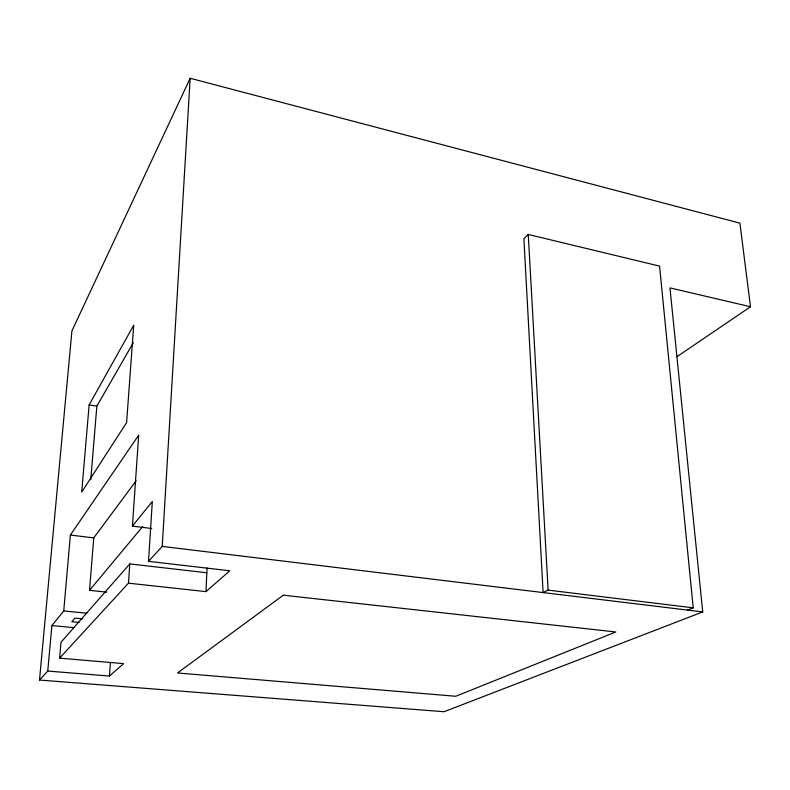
<?xml version="1.0" encoding="UTF-8"?>
<svg xmlns="http://www.w3.org/2000/svg" width="790" height="790" viewBox="0 0 790 790"><rect width="100%" height="100%" fill="white"/><g stroke="black" fill="none" stroke-linecap="round" stroke-linejoin="round"><path stroke-width="1.19" d="M39.5 680.042L71.93 330.882L190.163 78.269L739.914 223.155L750.5 306.757L669.96 287.896L702.725 611.924L444.029 711.731L39.5 680.042L47.756 671.056L109.445 676.052L123.665 663.62L59.596 658.159L128.474 583.168L205.973 591.621L207.059 567.99M205.973 591.621L229.791 570.795L148.52 561.344L162.236 546.413L190.163 78.269M148.52 561.344L152.322 501.492L132.414 526.091L151.749 528.53M128.474 583.168L129.807 563.922L206.842 572.77M132.414 526.091L138.694 435.142L70.379 535.057L63.733 610.937L51.883 625.581L47.756 671.056M109.445 676.052L110.412 662.751M106.68 592.135L89.527 590.327L93.753 537.891L136.127 480.794M90.761 479.708L96.854 406.139L133.312 342.692M89.132 404.905L81.696 492.121L126.607 422.601L133.727 325.213L89.132 404.905L96.854 406.139M59.596 658.159L60.988 642.28L129.807 563.922M89.527 590.327L142.704 526.525M528.263 234.462L523.889 238.728L543.105 592.569L548.122 590.11L693.205 607.846L659.571 266.112L528.263 234.462L548.122 590.11M677.04 356.636L750.5 306.757M687.547 610.077L693.205 607.846M51.883 625.581L73.776 627.645M82.782 618.866L74.941 618.106L71.841 621.73L78.98 622.421M63.733 610.937L86.801 613.218M70.379 535.057L93.753 537.891M162.236 546.413L702.725 611.924M283.314 595.196L177.533 672.971L455.781 696.267L615.785 631.97L283.314 595.196"/></g></svg>
